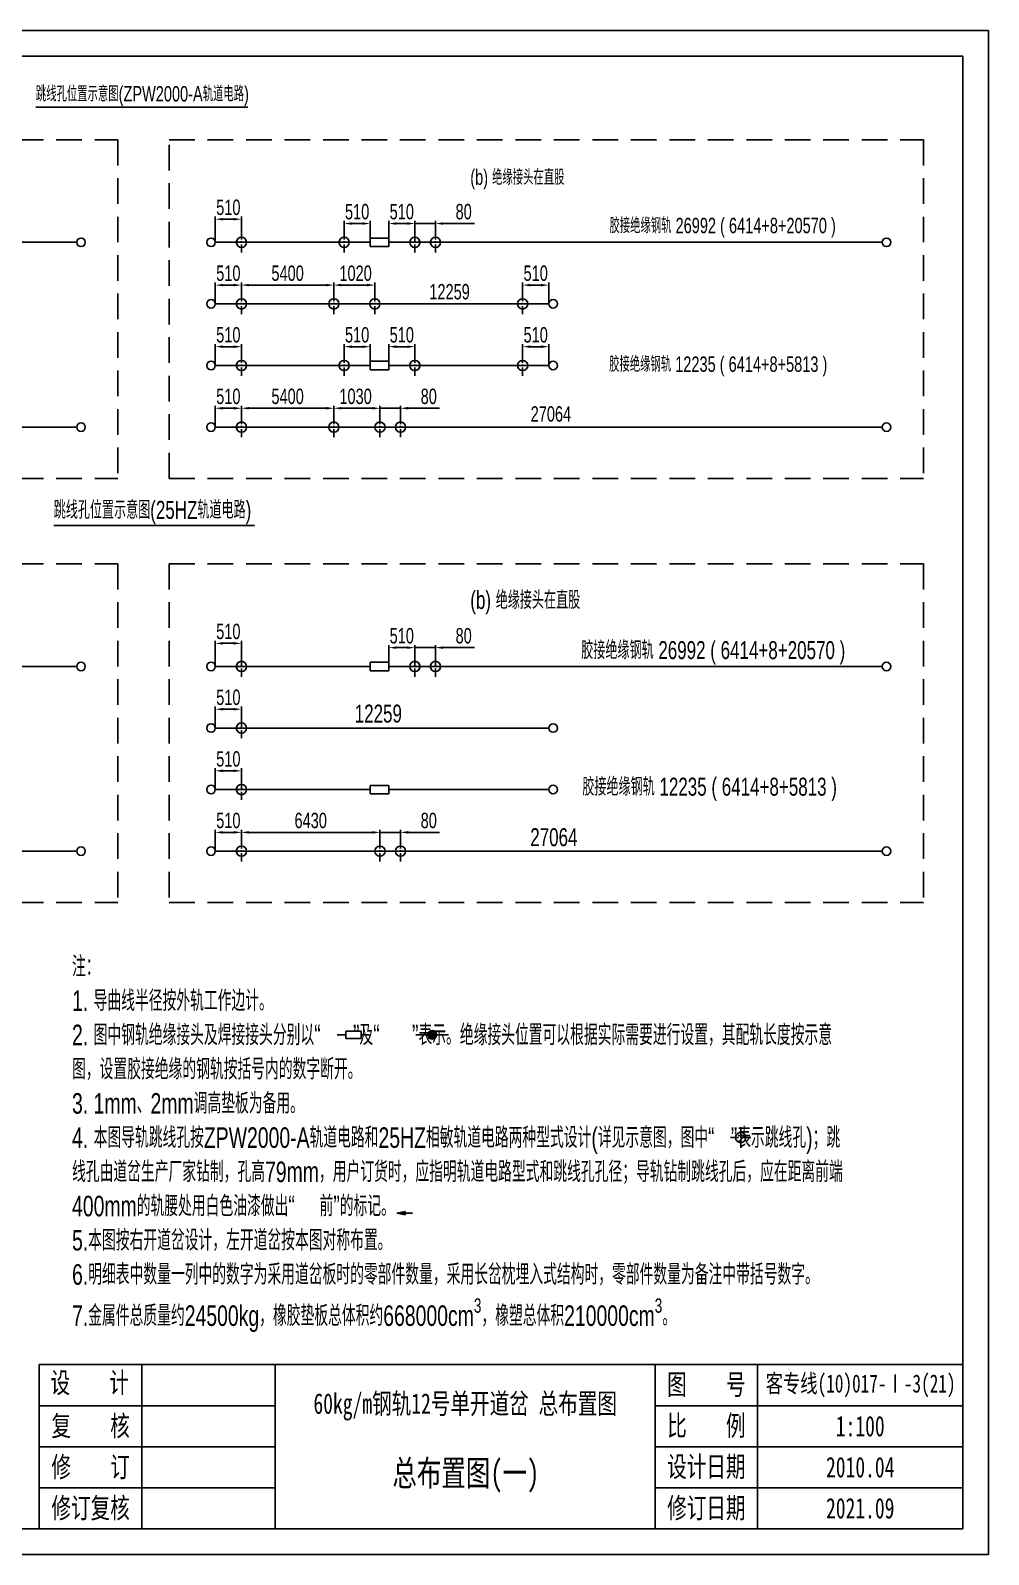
# Model space of a CAD drawing. Extents: x 445306 to 538906, y 61710 to 126616.
# Drawn here: x 520235 to 538906, y 96916 to 126616 of the extents above; entities that cross this region are included whole.
import ezdxf

# ---------------------------------------------------------------- set-up
doc = ezdxf.new("R2010")
doc.units = 0
doc.header["$LTSCALE"] = 10
doc.linetypes.add('CENTER', pattern=[50.8, 31.75, -6.35, 6.35, -6.35])
doc.linetypes.add('DASHED', pattern=[0.75, 0.5, -0.25])
for name, color, linetype in [('1轮廓实线层', 1, 'Continuous'), ('2细线层', 4, 'Continuous'), ('4虚线层', 6, 'DASHED'), ('6文字层', 3, 'Continuous'), ('centerline for rail', 4, 'CENTER'), ('running edge', 1, 'Continuous'), ('text', 72, 'Continuous')]:
    doc.layers.add(name, color=color, linetype=linetype)
doc.styles.add('Annotative', font='SimSun.ttf', dxfattribs={"width": 0.7})
doc.styles.get("Standard").update_dxf_attribs({"font": 'fsdb_e.shx', "width": 0.707, "bigfont": 'hzdx.shx'})
doc.dimstyles.new('1-100', dxfattribs={"dimscale": 100, "dimtxt": 3, "dimasz": 2.5, "dimexe": 0.5, "dimexo": 0, "dimgap": 0.8, "dimtad": 1, "dimdec": 1, "dimdsep": 46, "dimtxsty": 'Standard', "dimcen": 2.5, "dimclrd": 130, "dimclre": 130, "dimclrt": 3, "dimadec": 0, "dimazin": 2, "dimtfac": 0.714286, "dimtdec": 1, "dimtmove": 0, "dimatfit": 3, "dimfxl": 1, "dimtzin": 0, "dimlwd": -1, "dimlwe": -1, "dimarcsym": 0})

# ---------------------------------------------------------------- blocks, each defined once
blk = doc.blocks.new('*D53')
at = {"color": 130, "transparency": 16777216}
for p, q in [((374907, 122488), (374907, 122988)), ((375417, 122688), (375417, 122988)), ((375057, 122938), (375267, 122938))]:
    blk.add_line(p, q, dxfattribs=at)
for points in [[(375057, 122963), (375057, 122913), (374907, 122938)], [(375267, 122963), (375267, 122913), (375417, 122938)]]:
    blk.add_solid(points, dxfattribs=at)
at = {"layer": 'Defpoints', "color": 0, "transparency": 16777216}
for p in [(375417, 122938), (375417, 122688), (374907, 122488)]:
    blk.add_point(p, dxfattribs=at)
at = {"color": 3, "transparency": 16777216, "insert": (375162, 123168), "char_height": 300, "attachment_point": 5}
blk.add_mtext('510', dxfattribs=at)
blk = doc.blocks.new('跳线孔')
at = {"layer": 'centerline for rail', "linetype": 'CENTER', "ltscale": 0.5}
blk.add_line((0, -200), (0, 200), dxfattribs=at)
at = {"layer": 'running edge'}
blk.add_circle((0, 0), 100, dxfattribs=at)
blk = doc.blocks.new('*D54')
at = {"color": 130, "transparency": 16777216}
for p, q in [((374907, 121288), (374907, 121704)), ((375057, 121654), (375267, 121654)), ((375417, 121488), (375417, 121704))]:
    blk.add_line(p, q, dxfattribs=at)
for points in [[(375057, 121679), (375057, 121629), (374907, 121654)], [(375267, 121679), (375267, 121629), (375417, 121654)]]:
    blk.add_solid(points, dxfattribs=at)
at = {"layer": 'Defpoints', "color": 0, "transparency": 16777216}
for p in [(375417, 121654), (375417, 121488), (374907, 121288)]:
    blk.add_point(p, dxfattribs=at)
at = {"color": 3, "transparency": 16777216, "insert": (375162, 121884), "char_height": 300, "attachment_point": 5}
blk.add_mtext('510', dxfattribs=at)
blk = doc.blocks.new('*D55')
at = {"color": 130, "transparency": 16777216}
for p, q in [((380897, 121488), (380897, 121704)), ((381257, 121654), (381047, 121654)), ((381407, 121288), (381407, 121704))]:
    blk.add_line(p, q, dxfattribs=at)
for points in [[(381047, 121679), (381047, 121629), (380897, 121654)], [(381257, 121679), (381257, 121629), (381407, 121654)]]:
    blk.add_solid(points, dxfattribs=at)
at = {"layer": 'Defpoints', "color": 0, "transparency": 16777216}
for p in [(380897, 121654), (380897, 121488), (381407, 121288)]:
    blk.add_point(p, dxfattribs=at)
at = {"color": 3, "transparency": 16777216, "insert": (381152, 121884), "char_height": 300, "attachment_point": 5}
blk.add_mtext('510', dxfattribs=at)
blk = doc.blocks.new('*D56')
at = {"color": 130, "transparency": 16777216}
for p, q in [((380897, 120288), (380897, 120504)), ((381257, 120454), (381047, 120454)), ((381407, 120088), (381407, 120504))]:
    blk.add_line(p, q, dxfattribs=at)
for points in [[(381047, 120479), (381047, 120429), (380897, 120454)], [(381257, 120479), (381257, 120429), (381407, 120454)]]:
    blk.add_solid(points, dxfattribs=at)
at = {"layer": 'Defpoints', "color": 0, "transparency": 16777216}
for p in [(380897, 120454), (380897, 120288), (381407, 120088)]:
    blk.add_point(p, dxfattribs=at)
at = {"color": 3, "transparency": 16777216, "insert": (381152, 120684), "char_height": 300, "attachment_point": 5}
blk.add_mtext('510', dxfattribs=at)
blk = doc.blocks.new('*D57')
at = {"color": 130, "transparency": 16777216}
for p, q in [((374907, 118888), (374907, 119304)), ((375057, 119254), (375267, 119254)), ((375417, 119038), (375417, 119304))]:
    blk.add_line(p, q, dxfattribs=at)
for points in [[(375057, 119279), (375057, 119229), (374907, 119254)], [(375267, 119279), (375267, 119229), (375417, 119254)]]:
    blk.add_solid(points, dxfattribs=at)
at = {"layer": 'Defpoints', "color": 0, "transparency": 16777216}
for p in [(375417, 119254), (374907, 118888), (375417, 119038)]:
    blk.add_point(p, dxfattribs=at)
at = {"color": 3, "transparency": 16777216, "insert": (375162, 119484), "char_height": 300, "attachment_point": 5}
blk.add_mtext('510', dxfattribs=at)
blk = doc.blocks.new('*D58')
at = {"color": 130, "transparency": 16777216}
for p, q in [((377967, 119254), (377817, 119254)), ((378117, 119038), (378117, 119304)), ((378117, 119254), (378517, 119254)), ((378517, 119038), (378517, 119304)), ((378667, 119254), (379276, 119254))]:
    blk.add_line(p, q, dxfattribs=at)
for points in [[(377967, 119279), (377967, 119229), (378117, 119254)], [(378667, 119279), (378667, 119229), (378517, 119254)]]:
    blk.add_solid(points, dxfattribs=at)
at = {"layer": 'Defpoints', "color": 0, "transparency": 16777216}
for p in [(378517, 119254), (378117, 119038), (378517, 119038)]:
    blk.add_point(p, dxfattribs=at)
at = {"color": 3, "transparency": 16777216, "insert": (379068, 119484), "char_height": 300, "attachment_point": 5}
blk.add_mtext('80', dxfattribs=at)
blk = doc.blocks.new('*D59')
at = {"color": 130, "transparency": 16777216}
for p, q in [((377417, 122688), (377417, 122904)), ((377777, 122854), (377567, 122854)), ((377927, 122488), (377927, 122904))]:
    blk.add_line(p, q, dxfattribs=at)
for points in [[(377567, 122879), (377567, 122829), (377417, 122854)], [(377777, 122879), (377777, 122829), (377927, 122854)]]:
    blk.add_solid(points, dxfattribs=at)
at = {"layer": 'Defpoints', "color": 0, "transparency": 16777216}
for p in [(377417, 122854), (377417, 122688), (377927, 122488)]:
    blk.add_point(p, dxfattribs=at)
at = {"color": 3, "transparency": 16777216, "insert": (377672, 123084), "char_height": 300, "attachment_point": 5}
blk.add_mtext('510', dxfattribs=at)
blk = doc.blocks.new('*D162')
at = {"color": 130, "transparency": 16777216}
for p, q in [((378287, 122488), (378287, 122904)), ((378437, 122854), (378647, 122854)), ((378797, 122488), (378797, 122904))]:
    blk.add_line(p, q, dxfattribs=at)
for points in [[(378437, 122879), (378437, 122829), (378287, 122854)], [(378647, 122879), (378647, 122829), (378797, 122854)]]:
    blk.add_solid(points, dxfattribs=at)
at = {"layer": 'Defpoints', "color": 0, "transparency": 16777216}
for p in [(378797, 122854), (378287, 122488), (378797, 122488)]:
    blk.add_point(p, dxfattribs=at)
at = {"color": 3, "transparency": 16777216, "insert": (378542, 123084), "char_height": 300, "attachment_point": 5}
blk.add_mtext('510', dxfattribs=at)
blk = doc.blocks.new('*D60')
at = {"color": 130, "transparency": 16777216}
for p, q in [((378647, 122854), (378497, 122854)), ((378797, 122688), (378797, 122904)), ((378797, 122854), (379197, 122854)), ((379197, 122688), (379197, 122904)), ((379347, 122854), (379956, 122854))]:
    blk.add_line(p, q, dxfattribs=at)
for points in [[(378647, 122879), (378647, 122829), (378797, 122854)], [(379347, 122879), (379347, 122829), (379197, 122854)]]:
    blk.add_solid(points, dxfattribs=at)
at = {"layer": 'Defpoints', "color": 0, "transparency": 16777216}
for p in [(378797, 122688), (379197, 122854), (379197, 122688)]:
    blk.add_point(p, dxfattribs=at)
at = {"color": 3, "transparency": 16777216, "insert": (379748, 123084), "char_height": 300, "attachment_point": 5}
blk.add_mtext('80', dxfattribs=at)
blk = doc.blocks.new('*D61')
at = {"color": 130, "transparency": 16777216}
for p, q in [((375417, 121488), (375417, 121704)), ((375567, 121654), (377067, 121654)), ((377217, 121488), (377217, 121704))]:
    blk.add_line(p, q, dxfattribs=at)
for points in [[(375567, 121679), (375567, 121629), (375417, 121654)], [(377067, 121679), (377067, 121629), (377217, 121654)]]:
    blk.add_solid(points, dxfattribs=at)
at = {"layer": 'Defpoints', "color": 0, "transparency": 16777216}
for p in [(375417, 121488), (377217, 121654), (377217, 121488)]:
    blk.add_point(p, dxfattribs=at)
at = {"color": 3, "transparency": 16777216, "insert": (376317, 121884), "char_height": 300, "attachment_point": 5}
blk.add_mtext('5400', dxfattribs=at)
blk = doc.blocks.new('*D103')
at = {"color": 130, "transparency": 16777216}
for p, q in [((377217, 121488), (377217, 121704)), ((377367, 121654), (377867, 121654)), ((378017, 121488), (378017, 121704))]:
    blk.add_line(p, q, dxfattribs=at)
for points in [[(377367, 121679), (377367, 121629), (377217, 121654)], [(377867, 121679), (377867, 121629), (378017, 121654)]]:
    blk.add_solid(points, dxfattribs=at)
at = {"layer": 'Defpoints', "color": 0, "transparency": 16777216}
for p in [(377217, 121488), (378017, 121654), (378017, 121488)]:
    blk.add_point(p, dxfattribs=at)
at = {"color": 3, "transparency": 16777216, "insert": (377642, 121884), "char_height": 300, "attachment_point": 5}
blk.add_mtext('1020', dxfattribs=at)
blk = doc.blocks.new('*D104')
at = {"color": 130, "transparency": 16777216}
for p, q in [((377417, 120288), (377417, 120504)), ((377777, 120454), (377567, 120454)), ((377927, 120088), (377927, 120504))]:
    blk.add_line(p, q, dxfattribs=at)
for points in [[(377567, 120479), (377567, 120429), (377417, 120454)], [(377777, 120479), (377777, 120429), (377927, 120454)]]:
    blk.add_solid(points, dxfattribs=at)
at = {"layer": 'Defpoints', "color": 0, "transparency": 16777216}
for p in [(377417, 120454), (377417, 120288), (377927, 120088)]:
    blk.add_point(p, dxfattribs=at)
at = {"color": 3, "transparency": 16777216, "insert": (377672, 120684), "char_height": 300, "attachment_point": 5}
blk.add_mtext('510', dxfattribs=at)
blk = doc.blocks.new('*D177')
at = {"color": 130, "transparency": 16777216}
for p, q in [((378287, 120088), (378287, 120504)), ((378437, 120454), (378647, 120454)), ((378797, 120288), (378797, 120504))]:
    blk.add_line(p, q, dxfattribs=at)
for points in [[(378437, 120479), (378437, 120429), (378287, 120454)], [(378647, 120479), (378647, 120429), (378797, 120454)]]:
    blk.add_solid(points, dxfattribs=at)
at = {"layer": 'Defpoints', "color": 0, "transparency": 16777216}
for p in [(378797, 120454), (378797, 120288), (378287, 120088)]:
    blk.add_point(p, dxfattribs=at)
at = {"color": 3, "transparency": 16777216, "insert": (378542, 120684), "char_height": 300, "attachment_point": 5}
blk.add_mtext('510', dxfattribs=at)
blk = doc.blocks.new('*D105')
at = {"color": 130, "transparency": 16777216}
for p, q in [((374907, 120088), (374907, 120504)), ((375267, 120454), (375057, 120454)), ((375417, 120288), (375417, 120504))]:
    blk.add_line(p, q, dxfattribs=at)
for points in [[(375057, 120479), (375057, 120429), (374907, 120454)], [(375267, 120479), (375267, 120429), (375417, 120454)]]:
    blk.add_solid(points, dxfattribs=at)
at = {"layer": 'Defpoints', "color": 0, "transparency": 16777216}
for p in [(374907, 120454), (375417, 120288), (374907, 120088)]:
    blk.add_point(p, dxfattribs=at)
at = {"color": 3, "transparency": 16777216, "insert": (375162, 120684), "char_height": 300, "attachment_point": 5}
blk.add_mtext('510', dxfattribs=at)
blk = doc.blocks.new('*D106')
at = {"color": 130, "transparency": 16777216}
for p, q in [((375417, 119038), (375417, 119304)), ((375567, 119254), (377067, 119254)), ((377217, 119038), (377217, 119304))]:
    blk.add_line(p, q, dxfattribs=at)
for points in [[(375567, 119279), (375567, 119229), (375417, 119254)], [(377067, 119279), (377067, 119229), (377217, 119254)]]:
    blk.add_solid(points, dxfattribs=at)
at = {"layer": 'Defpoints', "color": 0, "transparency": 16777216}
for p in [(377217, 119254), (375417, 119038), (377217, 119038)]:
    blk.add_point(p, dxfattribs=at)
at = {"color": 3, "transparency": 16777216, "insert": (376317, 119484), "char_height": 300, "attachment_point": 5}
blk.add_mtext('5400', dxfattribs=at)
blk = doc.blocks.new('*D107')
at = {"color": 130, "transparency": 16777216}
for p, q in [((377217, 119038), (377217, 119304)), ((377367, 119254), (377967, 119254)), ((378117, 119038), (378117, 119304))]:
    blk.add_line(p, q, dxfattribs=at)
for points in [[(377367, 119279), (377367, 119229), (377217, 119254)], [(377967, 119279), (377967, 119229), (378117, 119254)]]:
    blk.add_solid(points, dxfattribs=at)
at = {"layer": 'Defpoints', "color": 0, "transparency": 16777216}
for p in [(378117, 119254), (377217, 119038), (378117, 119038)]:
    blk.add_point(p, dxfattribs=at)
at = {"color": 3, "transparency": 16777216, "insert": (377642, 119484), "char_height": 300, "attachment_point": 5}
blk.add_mtext('1030', dxfattribs=at)
blk = doc.blocks.new('*D115')
at = {"color": 130, "transparency": 16777216}
for p, q in [((374907, 114223), (374907, 114723)), ((375057, 114673), (375267, 114673)), ((375417, 114223), (375417, 114723))]:
    blk.add_line(p, q, dxfattribs=at)
for points in [[(375057, 114698), (375057, 114648), (374907, 114673)], [(375267, 114698), (375267, 114648), (375417, 114673)]]:
    blk.add_solid(points, dxfattribs=at)
at = {"layer": 'Defpoints', "color": 0, "transparency": 16777216}
for p in [(375417, 114673), (374907, 114223), (375417, 114223)]:
    blk.add_point(p, dxfattribs=at)
at = {"color": 3, "transparency": 16777216, "insert": (375162, 114903), "char_height": 300, "attachment_point": 5}
blk.add_mtext('510', dxfattribs=at)
blk = doc.blocks.new('*D116')
at = {"color": 130, "transparency": 16777216}
for p, q in [((374907, 113023), (374907, 113439)), ((375057, 113389), (375267, 113389)), ((375417, 113023), (375417, 113439))]:
    blk.add_line(p, q, dxfattribs=at)
for points in [[(375057, 113414), (375057, 113364), (374907, 113389)], [(375267, 113414), (375267, 113364), (375417, 113389)]]:
    blk.add_solid(points, dxfattribs=at)
at = {"layer": 'Defpoints', "color": 0, "transparency": 16777216}
for p in [(375417, 113389), (374907, 113023), (375417, 113023)]:
    blk.add_point(p, dxfattribs=at)
at = {"color": 3, "transparency": 16777216, "insert": (375162, 113619), "char_height": 300, "attachment_point": 5}
blk.add_mtext('510', dxfattribs=at)
blk = doc.blocks.new('*D117')
at = {"color": 130, "transparency": 16777216}
for p, q in [((374907, 110623), (374907, 111039)), ((375057, 110989), (375267, 110989)), ((375417, 110773), (375417, 111039))]:
    blk.add_line(p, q, dxfattribs=at)
for points in [[(375057, 111014), (375057, 110964), (374907, 110989)], [(375267, 111014), (375267, 110964), (375417, 110989)]]:
    blk.add_solid(points, dxfattribs=at)
at = {"layer": 'Defpoints', "color": 0, "transparency": 16777216}
for p in [(375417, 110989), (374907, 110623), (375417, 110773)]:
    blk.add_point(p, dxfattribs=at)
at = {"color": 3, "transparency": 16777216, "insert": (375162, 111219), "char_height": 300, "attachment_point": 5}
blk.add_mtext('510', dxfattribs=at)
blk = doc.blocks.new('*D118')
at = {"color": 130, "transparency": 16777216}
for p, q in [((377967, 110989), (377817, 110989)), ((378117, 110773), (378117, 111039)), ((378117, 110989), (378517, 110989)), ((378517, 110773), (378517, 111039)), ((378667, 110989), (379276, 110989))]:
    blk.add_line(p, q, dxfattribs=at)
for points in [[(377967, 111014), (377967, 110964), (378117, 110989)], [(378667, 111014), (378667, 110964), (378517, 110989)]]:
    blk.add_solid(points, dxfattribs=at)
at = {"layer": 'Defpoints', "color": 0, "transparency": 16777216}
for p in [(378517, 110989), (378117, 110773), (378517, 110773)]:
    blk.add_point(p, dxfattribs=at)
at = {"color": 3, "transparency": 16777216, "insert": (379068, 111219), "char_height": 300, "attachment_point": 5}
blk.add_mtext('80', dxfattribs=at)
blk = doc.blocks.new('*D179')
at = {"color": 130, "transparency": 16777216}
for p, q in [((378287, 114223), (378287, 114639)), ((378437, 114589), (378647, 114589)), ((378797, 114223), (378797, 114639))]:
    blk.add_line(p, q, dxfattribs=at)
for points in [[(378437, 114614), (378437, 114564), (378287, 114589)], [(378647, 114614), (378647, 114564), (378797, 114589)]]:
    blk.add_solid(points, dxfattribs=at)
at = {"layer": 'Defpoints', "color": 0, "transparency": 16777216}
for p in [(378797, 114589), (378287, 114223), (378797, 114223)]:
    blk.add_point(p, dxfattribs=at)
at = {"color": 3, "transparency": 16777216, "insert": (378542, 114819), "char_height": 300, "attachment_point": 5}
blk.add_mtext('510', dxfattribs=at)
blk = doc.blocks.new('*D119')
at = {"color": 130, "transparency": 16777216}
for p, q in [((378647, 114589), (378497, 114589)), ((378797, 114223), (378797, 114639)), ((378797, 114589), (379197, 114589)), ((379197, 114223), (379197, 114639)), ((379347, 114589), (379956, 114589))]:
    blk.add_line(p, q, dxfattribs=at)
for points in [[(378647, 114614), (378647, 114564), (378797, 114589)], [(379347, 114614), (379347, 114564), (379197, 114589)]]:
    blk.add_solid(points, dxfattribs=at)
at = {"layer": 'Defpoints', "color": 0, "transparency": 16777216}
for p in [(379197, 114589), (378797, 114223), (379197, 114223)]:
    blk.add_point(p, dxfattribs=at)
at = {"color": 3, "transparency": 16777216, "insert": (379748, 114819), "char_height": 300, "attachment_point": 5}
blk.add_mtext('80', dxfattribs=at)
blk = doc.blocks.new('*D120')
at = {"color": 130, "transparency": 16777216}
for p, q in [((374907, 111823), (374907, 112239)), ((375267, 112189), (375057, 112189)), ((375417, 111823), (375417, 112239))]:
    blk.add_line(p, q, dxfattribs=at)
for points in [[(375057, 112214), (375057, 112164), (374907, 112189)], [(375267, 112214), (375267, 112164), (375417, 112189)]]:
    blk.add_solid(points, dxfattribs=at)
at = {"layer": 'Defpoints', "color": 0, "transparency": 16777216}
for p in [(374907, 112189), (374907, 111823), (375417, 111823)]:
    blk.add_point(p, dxfattribs=at)
at = {"color": 3, "transparency": 16777216, "insert": (375162, 112419), "char_height": 300, "attachment_point": 5}
blk.add_mtext('510', dxfattribs=at)
blk = doc.blocks.new('*D121')
at = {"color": 130, "transparency": 16777216}
for p, q in [((375417, 110773), (375417, 111039)), ((375567, 110989), (377967, 110989)), ((378117, 110773), (378117, 111039))]:
    blk.add_line(p, q, dxfattribs=at)
for points in [[(375567, 111014), (375567, 110964), (375417, 110989)], [(377967, 111014), (377967, 110964), (378117, 110989)]]:
    blk.add_solid(points, dxfattribs=at)
at = {"layer": 'Defpoints', "color": 0, "transparency": 16777216}
for p in [(378117, 110989), (375417, 110773), (378117, 110773)]:
    blk.add_point(p, dxfattribs=at)
at = {"color": 3, "transparency": 16777216, "insert": (376767, 111219), "char_height": 300, "attachment_point": 5}
blk.add_mtext('6430', dxfattribs=at)

msp = doc.modelspace()

# ---------------------------------------------------------------- hatches: boundary and pattern name
at = {"layer": 'text', "linetype": 'Continuous'}
h = msp.add_hatch(color=256, dxfattribs=at)
h.dxf.hatch_style = 1
h.paths.add_polyline_path([(528144.83, 107044.34, 1), (527978.16, 107044.34)])
h.paths.add_polyline_path([(527978.16, 107044.34, 1), (528144.83, 107044.34)])
h = msp.add_hatch(color=256, dxfattribs=at)
h.dxf.hatch_style = 1
h.paths.add_polyline_path([(527377.1, 103567.88), (527537.1, 103567.88), (527537.1, 103597.88)])
h.paths.add_polyline_path([(527537.1, 103537.88), (527537.1, 103567.88), (527377.1, 103567.88)])

# ---------------------------------------------------------------- linework, layer by layer
for p, q in [((445306.33, 126616.04), (538906.33, 126616.04)), ((538906.33, 126616.04), (538906.33, 96916.04)), ((520336.79, 125123.52), (524472, 125123.52)), ((508136.62, 122487.54), (521136.62, 122487.54)), ((523836.62, 122487.54), (526856.62, 122487.54)), ((526856.62, 122405.04), (526856.62, 122570.04)), ((526856.62, 122570.04), (527216.62, 122570.04)), ((527216.62, 122405.04), (526856.62, 122405.04)), ((527216.62, 122405.04), (527216.62, 122570.04)), ((527216.62, 122487.54), (536836.62, 122487.54)), ((523836.62, 121287.54), (530336.62, 121287.54)), ((523836.62, 120087.54), (526856.62, 120087.54)), ((526856.62, 120005.04), (526856.62, 120170.04)), ((526856.62, 120170.04), (527216.62, 120170.04)), ((527216.62, 120005.04), (526856.62, 120005.04)), ((527216.62, 120005.04), (527216.62, 120170.04)), ((527216.62, 120087.54), (530336.62, 120087.54)), ((511516.62, 118887.54), (521136.62, 118887.54)), ((523836.62, 118887.54), (536836.62, 118887.54)), ((520687.53, 116969.35), (524599.27, 116969.35)), ((508136.62, 114222.57), (521136.62, 114222.57)), ((523836.62, 114222.57), (526856.62, 114222.57)), ((526856.62, 114140.07), (526856.62, 114305.07)), ((526856.62, 114305.07), (527216.62, 114305.07)), ((527216.62, 114140.07), (526856.62, 114140.07)), ((527216.62, 114140.07), (527216.62, 114305.07)), ((527216.62, 114222.57), (536836.62, 114222.57)), ((523836.62, 113022.57), (530336.62, 113022.57)), ((523836.62, 111822.57), (526856.62, 111822.57)), ((526856.62, 111740.07), (526856.62, 111905.07)), ((526856.62, 111905.07), (527216.62, 111905.07)), ((527216.62, 111740.07), (526856.62, 111740.07)), ((527216.62, 111740.07), (527216.62, 111905.07)), ((527216.62, 111822.57), (530336.62, 111822.57)), ((511516.62, 110622.57), (521136.62, 110622.57)), ((523836.62, 110622.57), (536836.62, 110622.57)), ((445306.33, 96916.04), (538906.33, 96916.04))]:
    msp.add_line(p, q)
for centre in [(521219.95, 122487.54), (523753.28, 122487.54), (536919.95, 122487.54), (523753.28, 121287.54), (530419.95, 121287.54), (523753.28, 120087.54), (530419.95, 120087.54), (521219.95, 118887.54), (523753.28, 118887.54), (536919.95, 118887.54), (521219.95, 114222.57), (523753.28, 114222.57), (536919.95, 114222.57), (523753.28, 113022.57), (530419.95, 113022.57), (523753.28, 111822.57), (530419.95, 111822.57), (521219.95, 110622.57), (523753.28, 110622.57), (536919.95, 110622.57)]:
    msp.add_circle(centre, 83.33)
at = {"layer": '1轮廓实线层'}
for p, q in [((447806.33, 126116.04), (538406.33, 126116.04)), ((538406.33, 126116.04), (538406.33, 97416.04)), ((447806.33, 97416.04), (538406.33, 97416.04))]:
    msp.add_line(p, q, dxfattribs=at)
at = {"layer": '1轮廓实线层', "ltscale": 10}
for p, q in [((520406.33, 100616.04), (538406.33, 100616.04)), ((520406.33, 97416.04), (520406.33, 100616.04)), ((538406.33, 97416.04), (538406.33, 100616.04)), ((520406.33, 97416.04), (538406.33, 97416.04))]:
    msp.add_line(p, q, dxfattribs=at)
at = {"layer": '2细线层', "ltscale": 10}
for p, q in [((522406.33, 97416.04), (522406.33, 100616.04)), ((525006.33, 97416.04), (525006.33, 100616.04)), ((532406.33, 97416.04), (532406.33, 100616.04)), ((534406.33, 97416.04), (534406.33, 100616.04)), ((520406.33, 99816.04), (525006.33, 99816.04)), ((532406.33, 99816.04), (538406.33, 99816.04)), ((520406.33, 99016.04), (525006.33, 99016.04)), ((532406.33, 99016.04), (538406.33, 99016.04)), ((520406.33, 98216.04), (525006.33, 98216.04)), ((532406.33, 98216.04), (538406.33, 98216.04))]:
    msp.add_line(p, q, dxfattribs=at)
at = {"layer": '4虚线层', "ltscale": 100}
for p, q in [((507236.62, 124487.54), (521936.62, 124487.54)), ((521936.62, 124487.54), (521936.62, 117887.54)), ((522936.62, 124487.54), (537636.62, 124487.54)), ((522936.62, 117887.54), (522936.62, 124487.54)), ((537636.62, 124487.54), (537636.62, 117887.54)), ((507236.62, 117887.54), (521936.62, 117887.54)), ((522936.62, 117887.54), (537636.62, 117887.54)), ((507236.62, 116222.57), (521936.62, 116222.57)), ((521936.62, 116222.57), (521936.62, 109622.57)), ((522936.62, 116222.57), (537636.62, 116222.57)), ((522936.62, 116222.57), (522936.62, 109622.57)), ((537636.62, 116222.57), (537636.62, 109622.57)), ((507236.62, 109622.57), (521936.62, 109622.57)), ((522936.62, 109622.57), (537636.62, 109622.57))]:
    msp.add_line(p, q, dxfattribs=at)
at = {"layer": 'centerline for rail', "linetype": 'CENTER', "ltscale": 0.5}
for p, q in [((534076.03, 104841.53), (534076.03, 105241.53)), ((533876.03, 105041.53), (534276.03, 105041.53))]:
    msp.add_line(p, q, dxfattribs=at)
at = {"layer": 'running edge'}
msp.add_circle((534076.03, 105041.53), 100, dxfattribs=at)
at = {"layer": 'text', "linetype": 'Continuous'}
for p, q in [((526378.38, 107043.03), (526210.54, 107043.03)), ((526378.38, 106974.28), (526378.38, 107111.78)), ((526378.38, 107111.78), (526678.38, 107111.78)), ((526678.38, 106974.28), (526378.38, 106974.28)), ((526678.38, 106974.28), (526678.38, 107111.78)), ((526678.38, 107043.03), (526845.04, 107043.03)), ((527744.24, 107044.34), (528378.75, 107044.34)), ((527537.1, 103597.88), (527377.1, 103567.88)), ((527377.1, 103567.88), (527537.1, 103537.88)), ((527377.1, 103567.88), (527677.1, 103567.88)), ((527537.1, 103597.88), (527537.1, 103537.88))]:
    msp.add_line(p, q, dxfattribs=at)
msp.add_circle((528061.5, 107044.34), 83.33, dxfattribs=at)

# ---------------------------------------------------------------- block references
for p in [(524346.62, 122487.54), (526346.62, 122487.54), (528126.62, 122487.54), (524346.62, 121287.54), (526146.62, 121287.54), (526946.62, 121287.54), (524346.62, 120087.54), (524346.62, 120087.54), (526346.62, 120087.54), (524346.62, 118887.54), (524346.62, 118887.54), (526146.62, 118887.54), (527046.62, 118887.54), (527446.62, 118887.54), (524346.62, 114222.57), (528126.62, 114222.57), (524346.62, 113022.57), (524346.62, 111822.57), (524346.62, 111822.57), (524346.62, 110622.57), (524346.62, 110622.57), (527046.62, 110622.57), (527446.62, 110622.57)]:
    msp.add_blockref('跳线孔', p)
at = {"xscale": -1, "rotation": 359.9999999999798}
for p in [(527726.62, 122487.54), (527726.62, 120087.54), (527726.62, 114222.57)]:
    msp.add_blockref('跳线孔', p, dxfattribs=at)
at = {"xscale": -1}
for p in [(529826.62, 121287.54), (529826.62, 120087.54)]:
    msp.add_blockref('跳线孔', p, dxfattribs=at)

# ---------------------------------------------------------------- texts
at = {"width": 0.707}
for s, height, p in [('跳线孔位置示意图(ZPW2000-A轨道电路)', 300, (520340.13, 125232.4)), ('(b) 绝缘接头在直股', 300, (528806.3, 123607.43)), ('胶接绝缘钢轨 26992 ( 6414+8+20570 )', 300, (531519.46, 122665.57)), ('12259', 300, (528008.21, 121375.68)), ('胶接绝缘钢轨 12235 ( 6414+8+5813 )', 300, (531512.34, 119963.48)), ('27064', 300, (529983.43, 118993.58)), ('跳线孔位置示意图(25HZ轨道电路)', 350, (520688.25, 117098.92)), ('(b) 绝缘接头在直股', 350, (528806.3, 115342.45)), ('胶接绝缘钢轨 26992 ( 6414+8+20570 )', 350, (530968.96, 114365.53)), ('12259', 350, (526554.29, 113129.01)), ('胶接绝缘钢轨 12235 ( 6414+8+5813 )', 350, (530990.78, 111704.37)), ('27064', 350, (529975.06, 110720.53))]:
    msp.add_text(s, height=height, dxfattribs=at).set_placement(p)
at = {"layer": '6文字层', "ltscale": 10, "style": 'Annotative'}
for s, width, insert, char_height, attachment_point in [('\\pi219.75322;设\u3000\u3000计', 2000, (520406.33, 100466.04), 400, 1), ('\\pi2.38994;图\u3000\u3000号', 2000, (533406.33, 100207.94), 400, 5), ('\\pi1.9404;客专线(10)017-Ⅰ-3(21)', 5192.6239, (536413.1, 100202.01), 352.8, 5), ('\\pi2.14;60kg/m钢轨12号单开道岔 总布置图', 7400, (528706.33, 99792.3), 400, 5), ('\\pi2.24134;复\u3000\u3000核', 2000, (521406.33, 99402.36), 400, 5), ('\\pi2.45251;比\u3000\u3000例', 2000, (533406.33, 99406.82), 400, 5), ('\\pi2.17095;修\u3000\u3000订', 2000, (521406.33, 98601.24), 400, 5), ('\\pi25.945;总布置图(一)', 7400, (528706.33, 98437.83), 500, 5), ('\\pi2.23352;设计日期', 2000, (533406.33, 98606.82), 400, 5), ('\\pxqc;2010.04', 4000, (536406.33, 98614.92), 400, 5), ('\\pi2.18659;修订复核', 2000, (521406.33, 97801.24), 400, 5), ('\\pi2.20223;修订日期', 2000, (533406.33, 97801.24), 400, 5), ('\\pxqc;2021.09', 4000, (536406.33, 97814.92), 400, 5)]:
    msp.add_mtext_dynamic_manual_height_columns(s, width=width, gutter_width=100, heights=[508.7], dxfattribs=dict(at, insert=insert, char_height=char_height, attachment_point=attachment_point))
at = {"layer": '6文字层', "ltscale": 10, "insert": (536406.33, 99414.92), "char_height": 400, "width": 4000, "attachment_point": 5, "style": 'Annotative'}
msp.add_mtext('1:100', dxfattribs=at)
at = {"layer": 'text', "linetype": 'Continuous', "insert": (521045.01, 108574.93), "char_height": 400, "width": 15142.2464, "attachment_point": 1}
msp.add_mtext('\\A1;注：\\P1. 导曲线半径按外轨工作边计。\\P2. 图中钢轨绝缘接头及焊接接头分别以“      ”及“      ”表示。绝缘接头位置可以根据实际需要进行设置，其配轨长度按示意图，设置胶接绝缘的钢轨按括号内的数字断开。\\P3. 1mm、2mm调高垫板为备用。\\P4. 本图导轨跳线孔按ZPW2000-A轨道电路和25HZ相敏轨道电路两种型式{\\C0;设计(详见}示意图，图中“   ”表示跳线孔)；跳线孔由道岔生产厂家钻{\\C0;制}，孔高79mm，用户订货时，应指明轨道电路型式和跳线孔孔径；导轨钻{\\C0;制跳线}孔后，应在距离前端400mm的轨腰{\\C0;处用白色油漆}做出“{\\fTimes New Roman|b0|i0|c134|p18;\\H1.5x;   }前”的标记。\\P5.本图按右开道岔设计，左开道岔按本图对称布置。\\P6.明细表中数量一列中的数字为采用道岔板时的零部件数量，采用长岔枕埋入式结构时，零部件数量为备注中带括号数字。\\P7.金属件总质量约24500kg，橡胶垫板总体积约668000cm{\\H0.7x;\\S3^ ;\\H1.4286x;，橡塑总体积210000cm\\H0.7x;\\S3^ ;\\H1.4286x;。}', dxfattribs=at)

# ---------------------------------------------------------------- dimensions: what is measured, and where the dimension line sits
for base, p1, p2, picture, middle in [((524346.62, 122938.32), (523836.62, 122487.54), (524346.62, 122687.54), '*D53', (524091.62, 122938.32)), ((526346.62, 122853.93), (526856.62, 122487.54), (526346.62, 122687.54), '*D59', (526601.62, 122853.93)), ((527726.62, 122853.93), (527216.62, 122487.54), (527726.62, 122487.54), '*D162', (527471.62, 122853.93)), ((524346.62, 121653.93), (523836.62, 121287.54), (524346.62, 121487.54), '*D54', (524091.62, 121653.93)), ((529826.62, 121653.93), (530336.62, 121287.54), (529826.62, 121487.54), '*D55', (530081.62, 121653.93)), ((523836.62, 120453.93), (524346.62, 120287.54), (523836.62, 120087.54), '*D105', (524091.62, 120453.93)), ((526346.62, 120453.93), (526856.62, 120087.54), (526346.62, 120287.54), '*D104', (526601.62, 120453.93)), ((527726.62, 120453.93), (527216.62, 120087.54), (527726.62, 120287.54), '*D177', (527471.62, 120453.93)), ((529826.62, 120453.93), (530336.62, 120087.54), (529826.62, 120287.54), '*D56', (530081.62, 120453.93)), ((524346.62, 119253.93), (523836.62, 118887.54), (524346.62, 119037.54), '*D57', (524091.62, 119253.93)), ((524346.62, 114673.35), (523836.62, 114222.57), (524346.62, 114222.57), '*D115', (524091.62, 114673.35)), ((527726.62, 114588.95), (527216.62, 114222.57), (527726.62, 114222.57), '*D179', (527471.62, 114588.95)), ((524346.62, 113388.95), (523836.62, 113022.57), (524346.62, 113022.57), '*D116', (524091.62, 113388.95)), ((523836.62, 112188.95), (524346.62, 111822.57), (523836.62, 111822.57), '*D120', (524091.62, 112188.95)), ((524346.62, 110988.95), (523836.62, 110622.57), (524346.62, 110772.57), '*D117', (524091.62, 110988.95))]:
    dim = msp.add_linear_dim(base=base, p1=p1, p2=p2, dimstyle='1-100', override={"dimasz": 1.5})
    dim.commit()
    dim.dimension.update_dxf_attribs({"geometry": picture, "text_midpoint": middle, "dimtype": 128, "insert": (148929.34, 0)})
for base, p1, p2, text, picture, middle in [((528126.62, 122853.93), (527726.62, 122687.54), (528126.62, 122687.54), '80', '*D60', (528676.86, 122853.93)), ((526946.62, 121653.93), (526146.62, 121487.54), (526946.62, 121487.54), '1020', '*D103', (526571.62, 121653.93)), ((527046.62, 119253.93), (526146.62, 119037.54), (527046.62, 119037.54), '1030', '*D107', (526571.62, 119253.93)), ((527446.62, 119253.93), (527046.62, 119037.54), (527446.62, 119037.54), '80', '*D58', (527996.86, 119253.93)), ((528126.62, 114588.95), (527726.62, 114222.57), (528126.62, 114222.57), '80', '*D119', (528676.86, 114588.95)), ((527446.62, 110988.95), (527046.62, 110772.57), (527446.62, 110772.57), '80', '*D118', (527996.86, 110988.95))]:
    dim = msp.add_linear_dim(base=base, p1=p1, p2=p2, text=text, dimstyle='1-100', override={"dimasz": 1.5})
    dim.commit()
    dim.dimension.update_dxf_attribs({"geometry": picture, "text_midpoint": middle, "dimtype": 128, "insert": (148929.34, 0)})
for base, p1, p2, text, picture, middle in [((526146.62, 121653.93), (524346.62, 121487.54), (526146.62, 121487.54), '5400', '*D61', (525246.62, 121883.93)), ((526146.62, 119253.93), (524346.62, 119037.54), (526146.62, 119037.54), '5400', '*D106', (525246.62, 119483.93)), ((527046.62, 110988.95), (524346.62, 110772.57), (527046.62, 110772.57), '6430', '*D121', (525696.62, 111218.95))]:
    dim = msp.add_linear_dim(base=base, p1=p1, p2=p2, text=text, dimstyle='1-100', override={"dimasz": 1.5})
    dim.commit()
    dim.dimension.update_dxf_attribs({"geometry": picture, "text_midpoint": middle, "insert": (148929.34, 0)})

doc.saveas('drawing.dxf')
